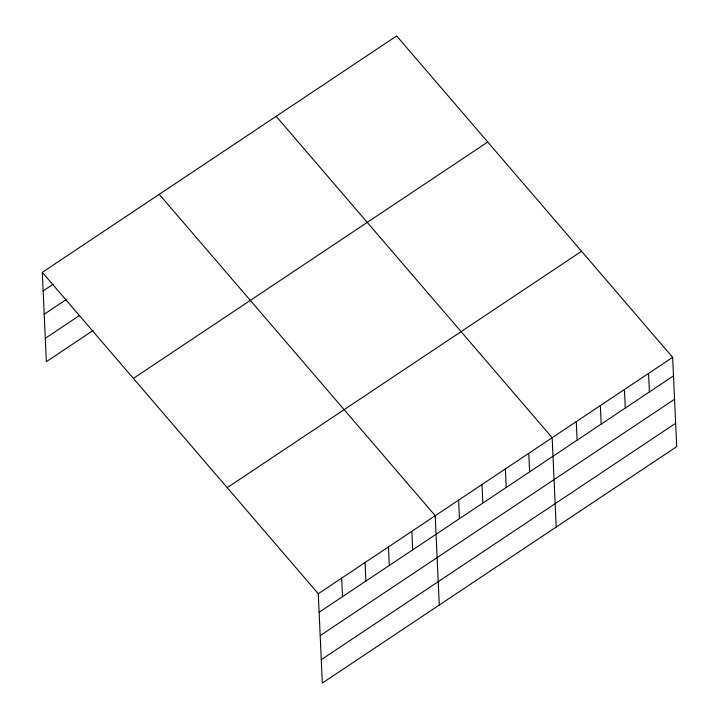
<?xml version="1.0" encoding="UTF-8"?>
<svg xmlns="http://www.w3.org/2000/svg" width="719" height="719" viewBox="0 0 719 719"><rect width="100%" height="100%" fill="white"/><g stroke="black" fill="none" stroke-linecap="round" stroke-linejoin="round"><path stroke-width="1.08" d="M42.304 272.348L396.663 35.95L672.642 357.334L676.696 446.652L322.337 683.05L318.283 593.732L42.304 272.348L46.358 361.666L93.137 330.461M43.14 290.889L53.035 284.284M44.201 314.248L66.696 299.239M45.297 338.307L79.476 315.506M133.375 378.401L487.734 142.002M227.213 487.671L581.572 251.273M318.283 593.732L672.642 357.334M319.128 612.264L673.487 375.875M320.189 635.623L674.548 399.234M321.276 659.691L675.635 423.293M276.177 116.325L552.156 437.709L556.218 527.027M159.241 194.337L435.22 515.721L439.273 605.039M648.547 373.404L649.383 391.945M624.452 389.482L625.287 408.024M600.356 405.552L601.192 424.093M576.252 421.631L577.096 440.172M528.771 453.312L529.615 471.853M505.385 468.914L506.23 487.455M482 484.516L482.835 503.057M458.605 500.118L459.45 518.66M411.834 531.323L412.679 549.864M388.449 546.925L389.285 565.467M365.054 562.528L365.899 581.069M341.669 578.13L342.514 596.671"/></g></svg>
